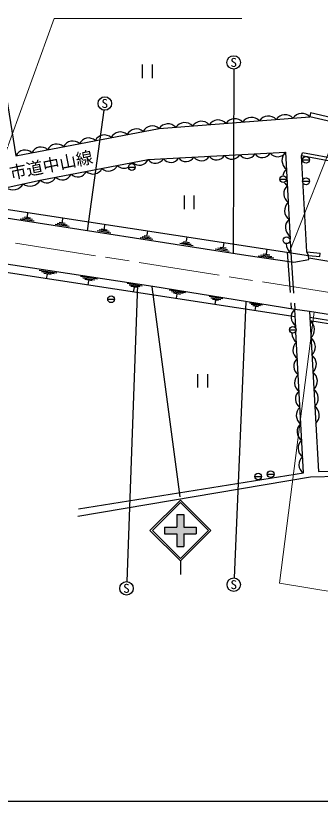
# Model space of a CAD drawing. Units: millimetres, scale not verified. Extents: x 40000 to 680000, y 20000 to 380000.
# Drawn here: x 173836 to 218912, y 205000 to 321225 of the extents above; entities that cross this region are included whole.
import ezdxf
from ezdxf.enums import TextEntityAlignment as Align

# ---------------------------------------------------------------- set-up
doc = ezdxf.new("R2010")
doc.units = ezdxf.units.MM
doc.header["$LTSCALE"] = 1000
doc.linetypes.add('CHAIN', pattern=[18.5, 12, -1.5, 3.5, -1.5])
doc.linetypes.add('DASHED', pattern=[7.5, 6, -1.5])
for name, color, linetype, lineweight in [('M-BGD', 7, 'Continuous', 25), ('M-BGD-EXST', 7, 'Continuous', 25), ('M-BMK', 2, 'CHAIN', 13), ('M-STR-HTXT', 7, 'Continuous', 13), ('M-STR-STRC', 7, 'Continuous', 25), ('M-TTL-BAND', 7, 'Continuous', 25)]:
    doc.layers.add(name, color=color, linetype=linetype, lineweight=lineweight)
doc.layers.add('M-BMK-HTXT', color=7, linetype='Continuous')
doc.styles.add('ＭＳ ゴシック', font='')
doc.styles.get('ＭＳ ゴシック').set_extended_font_data('MS Gothic')

msp = doc.modelspace()

# ---------------------------------------------------------------- hatches: boundary and pattern name
at = {"layer": 'M-STR-STRC'}
msp.add_hatch(color=256, dxfattribs=at).paths.add_polyline_path([(195844, 245554), (197704, 245554), (197705, 247414), (198705, 247413), (198704, 245554), (200564, 245554), (200564, 244554), (198704, 244554), (198703, 242693), (197703, 242694), (197704, 244554), (195844, 244554)])

# ---------------------------------------------------------------- linework, layer by layer
at = {"layer": 'M-BGD'}
for p, q in [((170453, 321590), (173855, 300512)), ((195044, 304527), (217349, 306256)), ((173855, 300512), (195044, 304527)), ((177454, 296894), (193440, 299942)), ((193440, 299942), (213774, 301020)), ((213774, 301020), (214444, 288180)), ((216112, 300476), (216256, 300958)), ((255632, 293181), (216112, 300476)), ((255819, 293655), (216256, 300958)), ((162324, 293622), (177454, 296894)), ((162238, 292916), (207913, 285816)), ((165569, 293653), (217189, 285753)), ((175591, 291483), (175652, 292110)), ((176577, 290823), (174509, 291147)), ((176299, 291056), (174823, 291287)), ((176022, 291289), (175136, 291428)), ((181176, 290474), (180287, 290609)), ((180741, 290664), (180791, 291324)), ((181741, 290015), (179666, 290331)), ((181458, 290244), (179976, 290470)), ((187646, 289291), (186191, 289522)), ((187380, 289521), (186507, 289660)), ((186960, 289713), (187048, 290366)), ((187912, 289061), (185876, 289385)), ((194131, 288096), (192245, 288385)), ((193893, 288322), (192545, 288529)), ((193654, 288548), (192846, 288672)), ((193271, 288733), (193382, 289397)), ((199110, 287845), (199214, 288504)), ((200107, 287155), (198140, 287502)), ((199821, 287398), (198416, 287646)), ((199535, 287641), (198692, 287790)), ((204594, 287006), (204708, 287663)), ((214459, 287875), (214549, 286157)), ((205416, 286339), (203368, 286674)), ((205199, 286574), (203736, 286814)), ((204982, 286809), (204105, 286953)), ((211441, 285814), (210454, 285958)), ((210966, 286014), (211067, 286690)), ((216942, 286280), (218884, 286088)), ((218861, 285588), (218884, 286088)), ((194116, 281141), (168537, 285074)), ((207913, 285816), (214972, 284758)), ((212042, 285334), (209739, 285669)), ((211741, 285574), (210097, 285813)), ((214972, 284758), (217235, 285155)), ((217235, 285155), (217189, 285753)), ((217189, 285753), (218861, 285588)), ((241445, 281447), (217222, 285335)), ((168429, 283887), (215191, 276716)), ((177312, 283597), (179927, 283203)), ((177645, 283376), (179513, 283095)), ((177978, 283155), (179099, 282987)), ((178512, 282961), (178364, 282363)), ((183410, 282694), (185940, 282285)), ((183746, 282461), (185554, 282169)), ((184083, 282228), (185167, 282053)), ((184609, 282025), (184523, 281419)), ((190319, 281632), (192564, 281277)), ((190608, 281416), (192211, 281162)), ((190896, 281200), (191858, 281048)), ((191356, 281013), (191234, 280390)), ((215135, 277782), (194116, 281141)), ((196561, 280656), (198968, 280255)), ((196877, 280440), (198596, 280154)), ((197193, 280224), (198224, 280052)), ((197690, 280033), (197581, 279416)), ((202456, 279710), (204508, 279370)), ((202718, 279501), (204183, 279258)), ((202979, 279292), (203859, 279147)), ((203398, 279112), (203286, 278541)), ((208411, 278743), (210355, 278450)), ((208666, 278548), (210055, 278338)), ((208921, 278352), (209754, 278226)), ((209322, 278187), (209238, 277629)), ((215276, 275101), (215135, 277782)), ((217292, 277468), (215135, 277782)), ((251064, 272089), (217292, 277468)), ((217292, 277468), (218640, 253773)), ((251103, 271191), (217343, 276570)), ((251042, 270695), (217372, 276059)), ((216405, 253574), (215309, 274456)), ((183148, 248255), (216405, 253574)), ((238614, 253399), (217441, 252949)), ((218640, 253773), (237990, 254223)), ((217441, 252949), (183029, 247119))]:
    msp.add_line(p, q, dxfattribs=at)
at = {"layer": 'M-BGD', "linetype": 'DASHED'}
for p, q in [((217481, 306841), (217349, 306256)), ((257169, 297798), (217481, 306841)), ((257116, 297195), (217349, 306256)), ((214031, 286237), (214616, 277865)), ((214549, 286157), (215135, 277782))]:
    msp.add_line(p, q, dxfattribs=at)
at = {"layer": 'M-BGD'}
msp.add_lwpolyline([(217189, 285753), (216942, 286280), (216112, 300476)], dxfattribs=at)
for centre, radius, start, end in [((203795, 304215), 1587, 42.8934, 145.96973), ((206273, 304407), 1587, 42.8934, 145.96973), ((208751, 304599), 1587, 42.8934, 145.96973), ((211230, 304791), 1587, 42.8934, 145.96973), ((213708, 304983), 1587, 42.8934, 145.96973), ((216186, 305175), 1587, 42.8934, 145.96973), ((194034, 303423), 1496, 47.52769, 153.93003), ((196360, 303639), 1587, 42.8934, 145.96973), ((198838, 303831), 1587, 42.8934, 145.96973), ((201316, 304023), 1587, 42.8934, 145.96973), ((186971, 302085), 1496, 47.52769, 153.93003), ((189325, 302531), 1496, 47.52769, 153.93003), ((191680, 302977), 1496, 47.52769, 153.93003), ((179908, 300747), 1496, 47.52769, 153.93003), ((182262, 301193), 1496, 47.52769, 153.93003), ((184616, 301639), 1496, 47.52769, 153.93003), ((175199, 299854), 1496, 47.52769, 153.93003), ((177553, 300301), 1496, 47.52769, 153.93003), ((192143, 300536), 1426, 226.19211, 335.40097), ((194529, 300767), 1366, 217.15438, 328.91517), ((196788, 300887), 1366, 217.15438, 328.91517), ((199047, 301007), 1366, 217.15438, 328.91517), ((201307, 301127), 1366, 217.15438, 328.91517), ((203566, 301246), 1366, 217.15438, 328.91517), ((205826, 301366), 1366, 217.15438, 328.91517), ((208085, 301486), 1366, 217.15438, 328.91517), ((210344, 301606), 1366, 217.15438, 328.91517), ((212604, 301726), 1366, 217.15438, 328.91517), ((214819, 299833), 1582, 131.35071, 234.61786), ((187576, 299665), 1426, 226.19211, 335.40097), ((189860, 300100), 1426, 226.19211, 295.7915), ((189860, 300100), 1426, 329.92079, 335.40097), ((180725, 298358), 1426, 226.19211, 335.40097), ((183009, 298794), 1426, 226.19211, 335.40097), ((185292, 299229), 1426, 226.19211, 335.40097), ((214948, 297356), 1582, 131.35071, 171.66261), ((175964, 297683), 1687, 232.31182, 332.08911), ((178442, 297923), 1426, 226.19211, 335.40097), ((214948, 297356), 1582, 211.84275, 234.61786), ((173442, 297138), 1687, 232.31182, 332.08911), ((215077, 294878), 1582, 131.35071, 234.61786), ((215207, 292401), 1582, 131.35071, 234.61786), ((215336, 289924), 1582, 131.35071, 234.61786), ((215465, 287447), 1582, 131.35071, 140.67879), ((215465, 287447), 1582, 179.83055, 234.61786), ((216121, 276620), 1524, 130.33105, 235.67691), ((216412, 274737), 1633, 312.49647, 54.017), ((216248, 274199), 1524, 130.33105, 137.4334), ((216248, 274199), 1524, 179.22734, 235.67691), ((216556, 272212), 1633, 312.49647, 54.017), ((216375, 271778), 1524, 130.33105, 235.67691), ((216700, 269686), 1633, 312.49647, 54.017), ((216503, 269357), 1524, 130.33105, 235.67691), ((216844, 267161), 1633, 312.49647, 54.017), ((216630, 266937), 1524, 130.33105, 235.67691), ((216757, 264516), 1524, 130.33105, 235.67691), ((216987, 264636), 1633, 312.49647, 54.017), ((216884, 262095), 1524, 130.33105, 235.67691), ((217131, 262110), 1633, 312.49647, 54.017), ((217011, 259674), 1524, 130.33105, 235.67691), ((217138, 257253), 1524, 130.33105, 235.67691), ((217265, 254833), 1524, 130.33105, 235.67691)]:
    msp.add_arc(centre, radius, start, end, dxfattribs=at)
at = {"layer": 'M-BGD-EXST'}
for p, q in [((192575, 314006), (192575, 312006)), ((194075, 312006), (194075, 314006)), ((206094, 313313), (205996, 286114)), ((186881, 307248), (184417, 289415)), ((216299, 299910), (217299, 299910)), ((190529, 298839), (191529, 298839)), ((212910, 297036), (213910, 297036)), ((216299, 296728), (217299, 296728)), ((198748, 294626), (198748, 292626)), ((200248, 292626), (200248, 294626)), ((191869, 281406), (190263, 237503)), ((187447, 279273), (188447, 279273)), ((207886, 278874), (206149, 238051)), ((214348, 274755), (215348, 274755)), ((200757, 268212), (200757, 266212)), ((202257, 266212), (202257, 268212)), ((211062, 253399), (212062, 253399)), ((209214, 253057), (210214, 253057))]:
    msp.add_line(p, q, dxfattribs=at)
for centre, radius in [((206098, 314313), 1000), ((187018, 308238), 1000), ((216799, 299910), 500), ((191029, 298839), 500), ((213410, 297036), 500), ((216799, 296728), 500), ((213924, 288000), 500), ((187947, 279273), 500), ((214848, 274755), 500), ((209714, 253057), 500), ((211562, 253399), 500), ((190226, 236504), 1000), ((206106, 237051), 1000)]:
    msp.add_circle(centre, radius, dxfattribs=at)
at = {"layer": 'M-BMK'}
msp.add_line((173809, 287572), (270792, 272363), dxfattribs=at)
at = {"layer": 'M-STR-HTXT'}
for p, q in [((169013, 291863), (179533, 320793)), ((179533, 320793), (207283, 320793)), ((214303, 286195), (225247, 313992)), ((217987, 277385), (212882, 237248)), ((212882, 237248), (248190, 231581))]:
    msp.add_line(p, q, dxfattribs=at)
at = {"layer": 'M-STR-STRC'}
for p, q in [((193967, 281113), (198114, 250041)), ((193703, 245054), (198203, 249554)), ((194057, 245054), (198203, 249200)), ((202704, 245054), (198203, 249554)), ((202350, 245054), (198203, 249200)), ((197705, 247414), (197704, 245554)), ((197705, 247414), (198705, 247413)), ((198705, 247413), (198704, 245554)), ((195844, 245554), (195844, 244554)), ((195844, 245554), (197704, 245554)), ((198704, 245554), (200564, 245554)), ((200564, 245554), (200564, 244554)), ((193703, 245054), (198203, 240553)), ((194057, 245054), (198203, 240907)), ((195844, 244554), (197704, 244554)), ((197704, 244554), (197703, 242694)), ((198203, 240907), (202350, 245054)), ((198204, 240554), (202704, 245054)), ((198704, 244554), (198703, 242693)), ((198704, 244554), (200564, 244554)), ((197703, 242694), (198703, 242693)), ((198204, 240554), (198204, 238554))]:
    msp.add_line(p, q, dxfattribs=at)
at = {"layer": 'M-TTL-BAND'}
msp.add_line((40000, 205000), (579000, 205000), dxfattribs=at)

# ---------------------------------------------------------------- texts
at = {"layer": 'M-BGD-EXST', "style": 'ＭＳ ゴシック', "width": 1.1}
for p in [(206098, 314313), (187018, 308238), (190226, 236504), (206106, 237051)]:
    msp.add_text('S', height=1320, dxfattribs=at).set_placement(p, align=Align.MIDDLE_CENTER)
at = {"layer": 'M-BMK-HTXT', "style": 'ＭＳ ゴシック'}
msp.add_text('市道中山線', height=1833, rotation=11.42, dxfattribs=at).set_placement((179370, 297701), align=Align.BOTTOM_CENTER)

doc.saveas('drawing.dxf')
